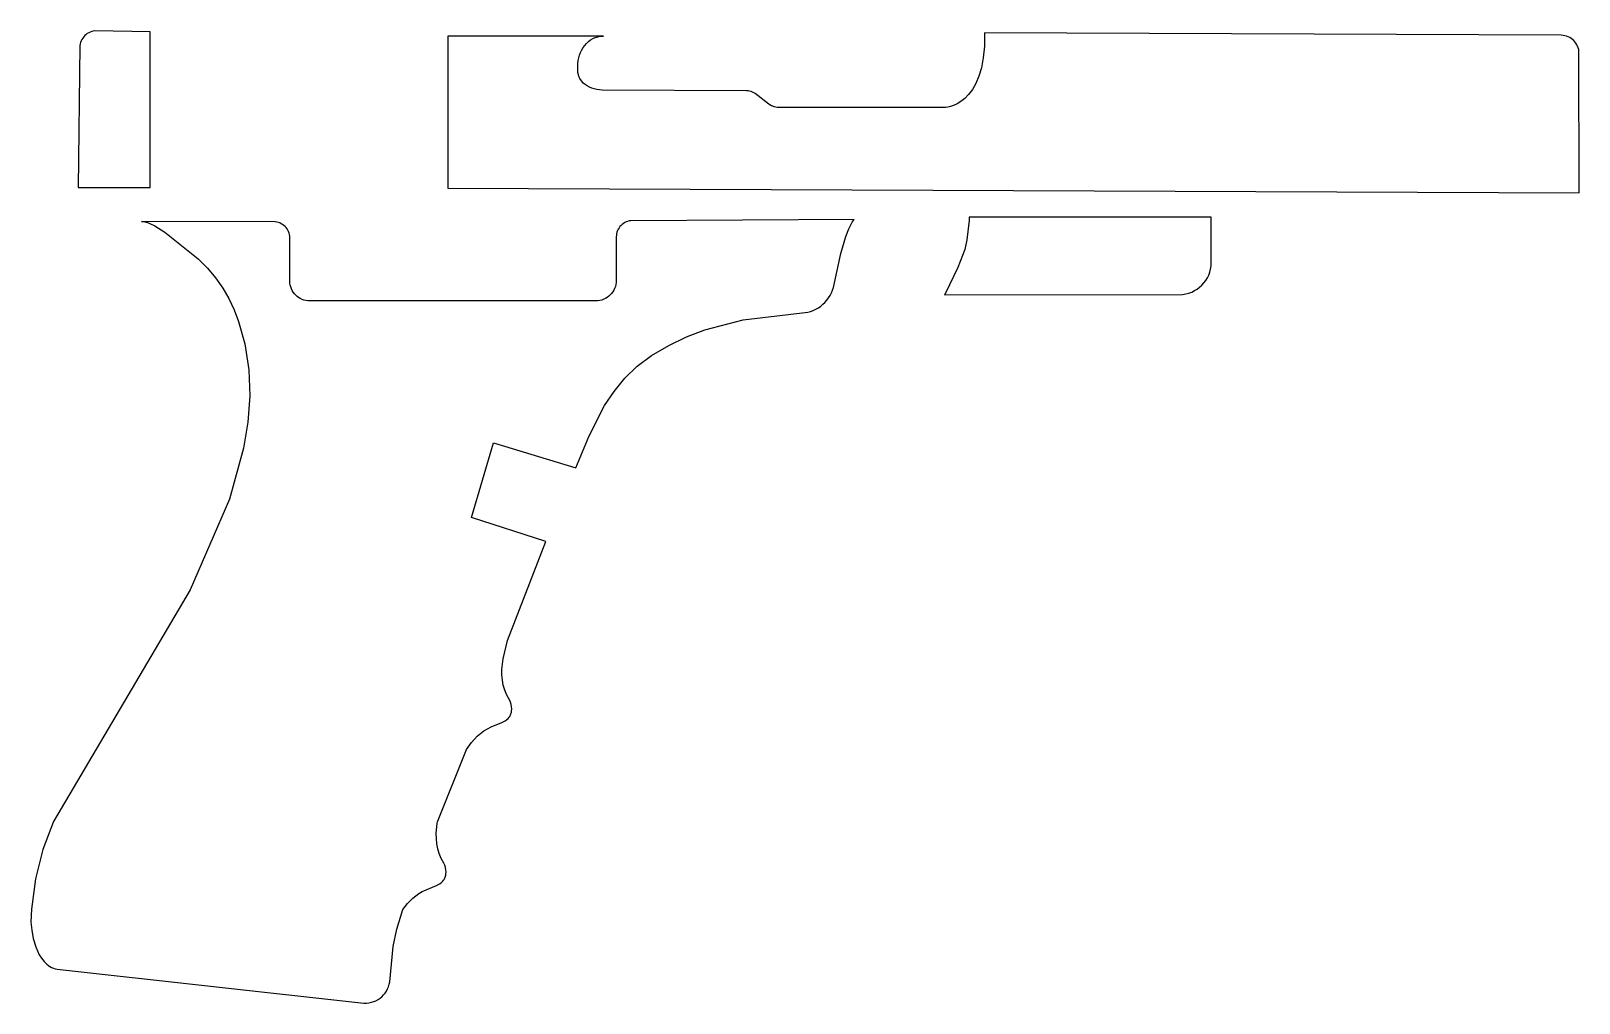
# Model space of a CAD drawing. Header units: metres. Extents: x 16 to 185, y -277 to -170.
import ezdxf

# ---------------------------------------------------------------- set-up
doc = ezdxf.new("R2010")
doc.units = ezdxf.units.M

msp = doc.modelspace()

# ---------------------------------------------------------------- linework, layer by layer
for points in [[(29.014928, -170.566842), (22.982428, -170.487594), (22.801834, -170.512486), (22.627336, -170.55465), (22.459696, -170.613324), (22.29993, -170.687492), (22.149054, -170.776392), (22.00783, -170.879008), (21.877274, -170.994324), (21.758402, -171.121578), (21.651976, -171.260008), (21.559012, -171.408598), (21.480526, -171.566332), (21.41728, -171.732448), (21.37029, -171.90593), (21.340572, -172.085762), (21.141182, -187.558934), (29.01442, -187.57519), (29.01442, -170.566842)], [(183.052466, -170.96232), (120.112282, -170.70832), (120.086882, -172.147738), (119.963946, -173.406816), (119.756936, -174.497746), (119.479822, -175.432466), (119.14632, -176.223168), (118.769892, -176.88179), (118.364508, -177.420524), (117.94363, -177.851308), (117.520974, -178.18608), (117.110256, -178.437286), (116.725192, -178.61661), (116.379498, -178.736244), (116.08689, -178.80838), (115.86083, -178.844956), (115.663472, -178.859688), (97.632012, -178.846734), (97.465388, -178.830224), (97.30105, -178.801522), (97.139506, -178.760882), (96.981264, -178.708304), (96.827086, -178.644042), (96.677734, -178.56835), (96.533716, -178.481482), (95.066358, -177.331116), (94.92234, -177.24501), (94.772226, -177.171604), (94.616524, -177.111406), (94.45625, -177.06467), (94.29242, -177.03165), (94.125796, -177.012854), (78.373478, -176.967642), (77.77353, -176.875694), (77.488034, -176.804574), (77.215238, -176.715928), (76.957428, -176.608994), (76.71689, -176.48301), (76.496164, -176.337468), (76.297282, -176.171352), (76.122784, -175.984408), (75.974702, -175.775874), (75.911456, -175.663352), (75.855576, -175.544988), (75.80757, -175.421036), (75.767692, -175.291242), (75.713336, -175.01362), (75.707748, -174.028862), (75.746102, -173.718982), (75.809094, -173.414944), (75.895708, -173.119034), (76.005182, -172.833538), (76.136754, -172.560742), (76.289662, -172.302932), (76.463144, -172.062394), (76.656184, -171.841668), (76.86802, -171.642786), (77.09789, -171.468288), (77.345032, -171.320206), (77.60843, -171.20108), (77.887322, -171.113196), (78.180946, -171.05884), (78.48854, -171.040298), (61.490352, -171.044616), (61.490352, -187.643008), (185.001154, -188.151008), (184.990994, -172.713142), (184.96153, -172.519594), (184.913524, -172.332904), (184.847992, -172.153834), (184.76595, -171.9834), (184.668414, -171.822618), (184.556146, -171.672504), (184.430416, -171.534074), (184.291986, -171.408344), (184.141872, -171.296076), (183.98109, -171.19854), (183.810656, -171.116498), (183.631586, -171.050966), (183.444896, -171.00296), (183.251348, -170.973496), (183.051958, -170.963336)], [(118.416324, -191.184784), (118.179596, -193.296286), (117.937026, -194.326764), (117.186964, -196.30771), (115.838986, -199.0979), (115.726464, -199.274684), (141.724634, -199.238108), (142.069312, -199.185276), (142.402052, -199.099424), (142.721076, -198.982584), (143.024606, -198.83628), (143.310864, -198.66229), (143.578072, -198.462138), (143.824706, -198.237856), (144.048734, -197.991222), (144.248632, -197.72376), (144.422622, -197.437248), (144.568926, -197.133718), (144.685766, -196.814694), (144.771364, -196.481954), (144.823942, -196.137022), (144.841976, -190.811658), (118.404894, -190.811658), (118.417594, -190.993776), (118.416832, -191.184784)], [(79.894938, -192.969896), (79.883254, -197.937374), (79.849218, -198.16064), (79.793846, -198.376286), (79.718154, -198.583042), (79.623412, -198.779638), (79.510636, -198.965058), (79.381096, -199.138286), (79.235808, -199.298052), (79.076042, -199.44334), (78.902814, -199.57288), (78.717394, -199.685656), (78.520798, -199.780398), (78.314042, -199.85609), (78.098396, -199.911462), (77.87513, -199.945498), (46.214792, -199.946006), (45.998892, -199.912986), (45.790358, -199.859392), (45.59046, -199.78624), (45.400468, -199.694546), (45.221144, -199.58558), (45.053758, -199.460358), (44.899326, -199.319896), (44.758864, -199.165464), (44.633642, -198.998078), (44.524676, -198.818754), (44.432982, -198.628762), (44.35983, -198.428864), (44.306236, -198.22033), (44.273216, -198.00443), (44.252642, -192.897252), (44.225464, -192.720976), (44.181522, -192.55105), (44.121324, -192.38849), (44.04614, -192.234058), (43.956732, -192.088516), (43.853862, -191.952626), (43.738546, -191.827404), (43.6118, -191.713612), (43.474386, -191.612012), (43.32732, -191.523366), (43.171364, -191.44869), (43.007534, -191.388746), (42.836592, -191.344296), (42.659554, -191.316102), (28.069286, -191.29121), (28.192476, -191.295274), (28.446222, -191.329818), (28.70835, -191.39662), (28.976828, -191.492124), (29.525976, -191.753998), (30.619192, -192.459356), (34.245042, -195.3514), (35.266884, -196.383402), (36.159694, -197.447916), (36.934902, -198.553578), (37.603938, -199.709278), (38.178486, -200.923398), (38.669722, -202.204828), (39.34968, -204.636116), (39.782496, -207.470248), (39.878508, -210.32724), (39.675816, -213.18855), (39.212774, -216.035636), (37.658548, -221.613222), (33.388808, -231.491536), (18.458434, -256.794508), (17.309338, -259.849366), (16.482822, -263.028938), (16.03883, -266.354306), (15.99819, -267.779754), (16.076168, -268.639036), (16.247364, -269.557754), (16.522192, -270.474694), (16.70177, -270.913352), (16.911066, -271.328642), (17.15135, -271.712944), (17.424146, -272.058638), (17.730724, -272.358104), (17.897094, -272.488152), (18.072354, -272.603722), (18.256504, -272.703798), (18.450052, -272.787618), (18.652998, -272.854166), (18.865342, -272.902426), (52.346352, -276.596094), (52.623466, -276.598634), (52.894484, -276.573234), (53.157882, -276.521164), (53.412136, -276.44344), (53.655722, -276.341586), (53.887116, -276.216872), (54.10454, -276.070568), (54.30647, -275.903944), (54.491636, -275.718524), (54.65826, -275.515324), (54.804564, -275.295614), (54.929278, -275.060918), (55.030878, -274.812252), (55.107586, -274.55114), (55.158132, -274.278598), (55.55234, -270.44142), (55.92318, -268.539468), (56.608218, -266.390628), (57.115964, -265.733276), (57.6961, -265.143234), (58.013092, -264.880598), (58.348118, -264.643362), (58.701178, -264.43432), (60.253626, -263.78281), (60.612274, -263.58469), (60.773056, -263.468866), (60.91809, -263.338818), (61.044582, -263.192768), (61.099954, -263.113012), (61.149738, -263.02843), (61.19368, -262.938768), (61.231272, -262.843772), (61.26226, -262.743188), (61.286136, -262.636762), (61.3029, -262.52424), (61.31306, -262.279638), (61.295788, -262.051292), (61.247274, -261.799578), (61.16955, -261.555484), (61.064902, -261.32155), (60.782962, -260.807962), (60.5663, -260.290564), (60.408312, -259.755132), (60.305188, -259.206238), (60.252864, -258.6482), (60.247276, -258.085336), (60.359544, -256.963164), (60.383928, -256.82448), (63.553848, -248.921524), (64.088518, -248.160286), (64.714628, -247.473978), (65.061846, -247.16867), (65.43167, -246.893842), (65.823846, -246.653558), (66.238628, -246.451628), (67.419982, -245.978426), (67.77863, -245.78056), (67.939412, -245.664736), (68.084446, -245.534688), (68.210938, -245.388638), (68.26631, -245.308882), (68.316094, -245.2243), (68.360036, -245.134638), (68.397628, -245.039642), (68.428616, -244.939058), (68.452746, -244.832632), (68.46951, -244.72011), (68.479924, -244.475508), (68.462652, -244.247162), (68.414138, -243.995448), (68.336414, -243.751354), (68.231766, -243.51742), (67.944238, -242.992148), (67.723004, -242.457986), (67.564, -241.905028), (67.462908, -241.3381), (67.415156, -240.762028), (67.416426, -240.181638), (67.548252, -239.026954), (68.031614, -237.014258), (72.207374, -226.213416), (64.083438, -223.607122), (66.478658, -215.447626), (75.489308, -218.182444), (76.919582, -214.69223), (78.626208, -211.377022), (79.651352, -209.835496), (80.827626, -208.398364), (82.182462, -207.085946), (83.743038, -205.918562), (85.620352, -204.815186), (87.568532, -203.88834), (89.577164, -203.124308), (93.735144, -202.03033), (100.808028, -201.181208), (101.114098, -201.097134), (101.409246, -200.988168), (101.692456, -200.85558), (101.962458, -200.700386), (102.217982, -200.523856), (102.457758, -200.327006), (102.68077, -200.111106), (102.885748, -199.877172), (103.071168, -199.626474), (103.236014, -199.360028), (103.379016, -199.079104), (103.499158, -198.784718), (103.594916, -198.47814), (104.394, -194.780408), (104.96931, -192.912492), (105.301034, -192.088008), (105.66273, -191.374268), (105.854754, -191.06769), (81.485486, -191.201548), (81.309464, -191.229234), (81.139538, -191.273684), (80.976724, -191.334136), (80.821784, -191.409574), (80.675734, -191.498982), (80.539336, -191.601598), (80.413606, -191.716406), (80.299306, -191.842644), (80.197452, -191.97955), (80.108806, -192.126108), (80.034384, -192.281302), (79.974948, -192.44437), (79.93126, -192.61455), (79.904336, -192.790826), (79.895192, -192.972182)]]:
    msp.add_lwpolyline(points)

doc.saveas('drawing.dxf')
